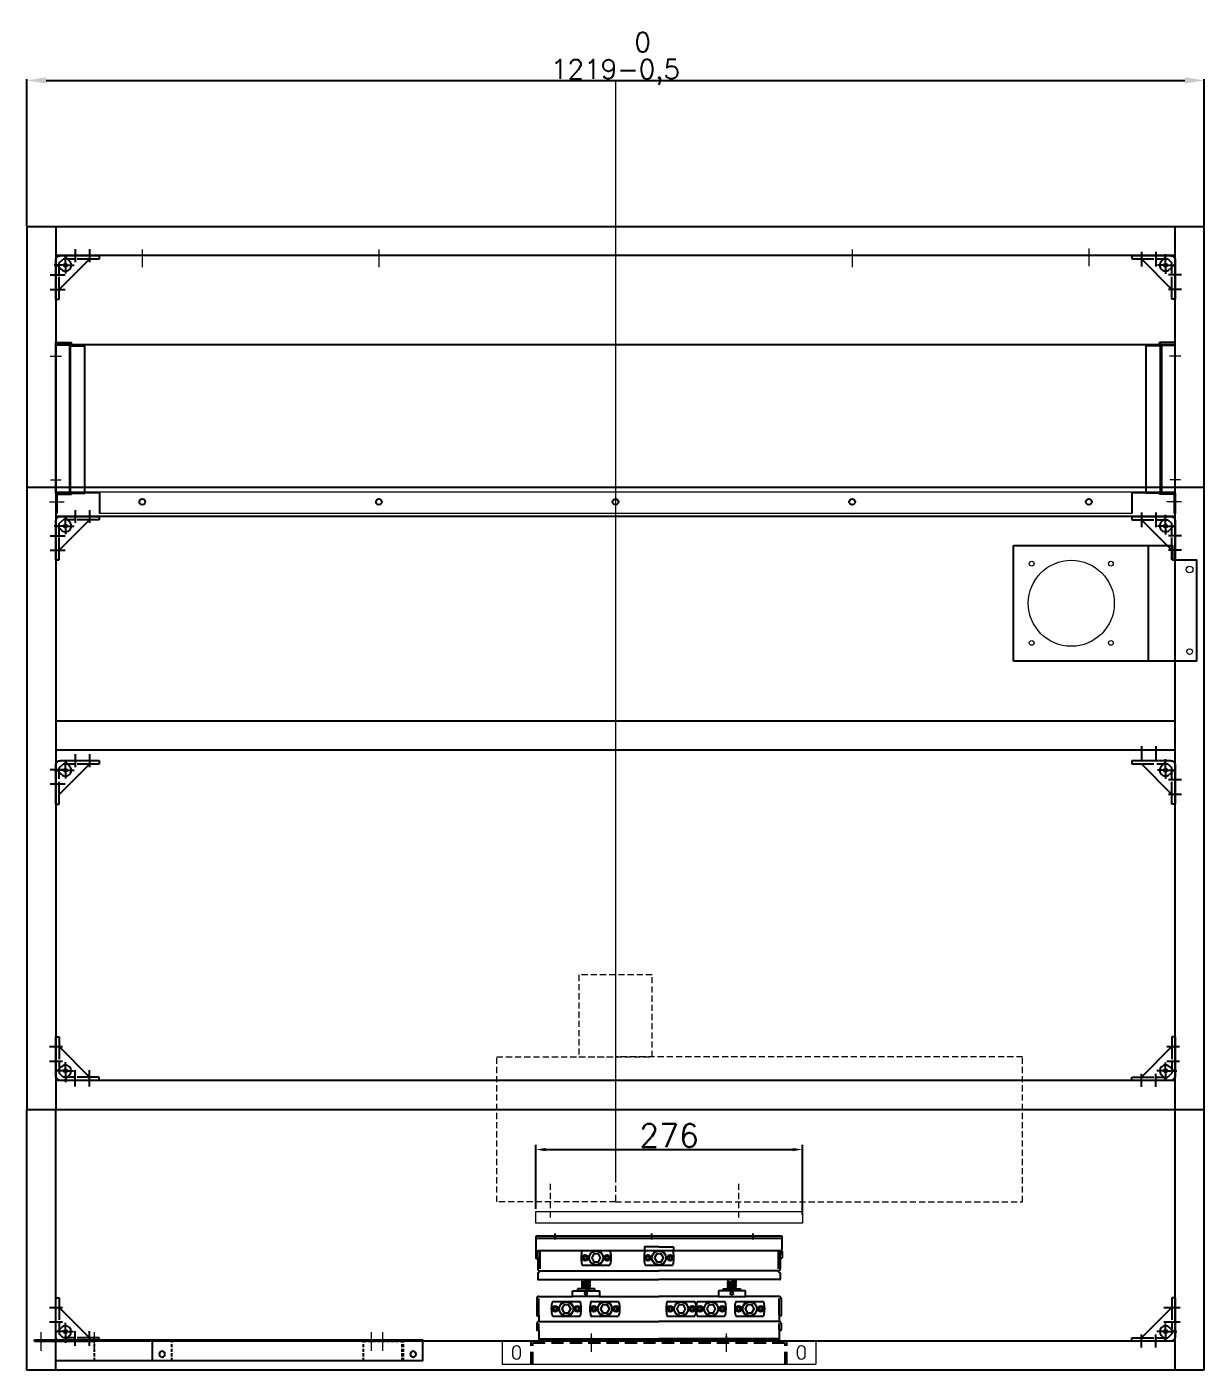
# Model space of a CAD drawing. Header units: millimetres. Extents: x -30327 to 34858, y 4015 to 75103.
# Drawn here: x -24106 to -22887, y 50678 to 52069 of the extents above; entities that cross this region are included whole.
import ezdxf

# ---------------------------------------------------------------- set-up
doc = ezdxf.new("R2010")
doc.units = ezdxf.units.MM
for name, pattern in [('ACAD_ISO02W100', [15, 12, -3]), ('CENTER2', [28.575, 19.05, -3.175, 3.175, -3.175]), ('HIDDEN', [9.525, 6.35, -3.175]), ('HIDDEN2', [4.7625, 3.175, -1.5875])]:
    doc.linetypes.add(name, pattern=pattern)
for name, color, linetype, lineweight in [('cen', 1, 'CENTER2', 9), ('dim', 2, 'Continuous', 9), ('HIDEN', 1, 'HIDDEN', 9)]:
    doc.layers.add(name, color=color, linetype=linetype, lineweight=lineweight)
for name, color, linetype in [('green', 3, 'ACAD_ISO02W100'), ('hidden', 3, 'HIDDEN2'), ('magenta', 6, 'Continuous'), ('red', 1, 'CENTER2'), ('yellow', 2, 'Continuous')]:
    doc.layers.add(name, color=color, linetype=linetype)
doc.styles.get("Standard").update_dxf_attribs({"font": 'txt', "bigfont": 'gbcbig.shx'})
doc.dimstyles.new('1-4$0', dxfattribs={"dimscale": 4, "dimtxt": 6, "dimasz": 2.5, "dimexe": 1.25, "dimexo": 0.625, "dimtad": 1, "dimdsep": 46, "dimtxsty": 'Standard', "dimcen": 2.5, "dimadec": 0, "dimazin": 0, "dimtfac": 1, "dimtmove": 0, "dimatfit": 3, "dimfxl": 0, "dimarcsym": 0})
doc.dimstyles.new('ISO-25', dxfattribs={"dimtxt": 20, "dimasz": 20, "dimexe": 1.25, "dimexo": 0.625, "dimtad": 1, "dimtxsty": 'Standard', "dimcen": 2.5, "dimadec": 0, "dimazin": 0, "dimtfac": 1, "dimtmove": 0, "dimatfit": 3, "dimfxl": 0, "dimarcsym": 0})

# ---------------------------------------------------------------- blocks, each defined once
blk = doc.blocks.new('44444444')
for p, q in [((-17437.5, 7299.8), (-17434, 7299.8)), ((-17434, 7299.8), (-17434, 7289.8)), ((-17402.5, 7258.3), (-17434, 7289.8)), ((-17437.5, 7263.3), (-17431.7, 7269.1)), ((-17437.5, 7263.3), (-17431.7, 7269.1)), ((-17429, 7254.8), (-17423.2, 7260.6)), ((-17429, 7254.8), (-17423.2, 7260.6)), ((-17392.5, 7258.3), (-17402.5, 7258.3)), ((-17392.5, 7254.8), (-17392.5, 7258.3))]:
    blk.add_line(p, q)
for points in [[(-17392.5, 7254.8), (-17432.5, 7254.8, -0.414214), (-17437.5, 7259.8), (-17437.5, 7299.8)], [(-17397, 7254.8), (-17432.5, 7254.8, -0.414214), (-17437.5, 7259.8), (-17437.5, 7295.3)]]:
    blk.add_lwpolyline(points, format="xyb")
blk.add_lwpolyline([(-17397, 7258.3), (-17402.5, 7258.3)])
blk.add_circle((-17427.5, 7264.8), 1.75)
blk.add_circle((-17427.5, 7264.8), 1.75)
blk.add_arc((-17427.5, 7264.8), 6, 315, 135)
blk.add_arc((-17427.5, 7264.8), 6, 315, 135)
at = {"layer": 'green'}
for p, q in [((-17434, 7288.8), (-17434, 7262.3)), ((-17434, 7288.8), (-17434, 7262.3)), ((-17430, 7258.3), (-17434, 7262.3)), ((-17430, 7258.3), (-17434, 7262.3)), ((-17403.5, 7258.3), (-17430, 7258.3)), ((-17403.5, 7258.3), (-17430, 7258.3))]:
    blk.add_line(p, q, dxfattribs=at)
at = {"layer": 'red'}
for p, q in [((-17444.1, 7289.8), (-17430.7, 7289.8)), ((-17444.1, 7274.8), (-17430.7, 7274.8)), ((-17444.1, 7274.8), (-17430.7, 7274.8)), ((-17427.5, 7264.8), (-17436, 7264.8)), ((-17427.5, 7264.8), (-17436, 7264.8)), ((-17427.5, 7264.8), (-17427.5, 7273.7)), ((-17427.5, 7264.8), (-17427.5, 7273.7)), ((-17427.5, 7264.8), (-17419.1, 7264.8)), ((-17427.5, 7264.8), (-17427.5, 7253.2)), ((-17427.5, 7264.8), (-17419.1, 7264.8)), ((-17427.5, 7264.8), (-17427.5, 7253.2))]:
    blk.add_line(p, q, dxfattribs=at)
blk = doc.blocks.new('23123155')
for p, q in [((-15623.8, 7123.4), (-15878.8, 7123.4)), ((-15878.8, 7123.4), (-15878.8, 7110.4)), ((-15878.8, 7121.4), (-15623.8, 7121.4)), ((-15858.8, 7119.8), (-15858.8, 7126.1)), ((-15758.8, 7119.8), (-15758.8, 7126.1)), ((-15653.8, 7119.8), (-15653.8, 7126.1)), ((-15623.8, 7110.4), (-15623.8, 7123.4)), ((-15878.8, 7107.4), (-15878.8, 7105.4)), ((-15876.8, 7100.9), (-15876.8, 7108.4)), ((-15876.8, 7108.4), (-15874.8, 7108.4)), ((-15876.8, 7108.4), (-15766.8, 7108.4)), ((-15874.8, 7108.4), (-15874.8, 7099.9)), ((-15830.3, 7108.4), (-15802.3, 7108.4)), ((-15766.8, 7108.4), (-15735.8, 7108.4)), ((-15766.3, 7111.9), (-15766.3, 7108.9)), ((-15751.3, 7112.4), (-15765.8, 7112.4)), ((-15765.3, 7108.4), (-15737.3, 7108.4)), ((-15751.3, 7112.4), (-15736.8, 7112.4)), ((-15736.3, 7111.9), (-15736.3, 7108.9)), ((-15735.8, 7108.4), (-15625.8, 7108.4)), ((-15627.8, 7108.4), (-15627.8, 7099.9)), ((-15625.8, 7100.9), (-15625.8, 7108.4)), ((-15625.8, 7100.9), (-15625.8, 7108.4)), ((-15623.8, 7107.4), (-15623.8, 7105.4)), ((-15623.8, 7107.4), (-15623.8, 7105.4)), ((-15878.8, 7105.4), (-15878.8, 7100.9)), ((-15878.8, 7105.4), (-15876.8, 7105.4)), ((-15878.3, 7100.4), (-15877.3, 7100.4)), ((-15876.8, 7099.9), (-15876.8, 7089.4)), ((-15875.3, 7100.4), (-15876.3, 7100.4)), ((-15874.8, 7099.9), (-15874.8, 7089.4)), ((-15627.8, 7099.9), (-15627.8, 7089.4)), ((-15627.3, 7100.4), (-15626.3, 7100.4)), ((-15623.8, 7105.4), (-15625.8, 7105.4)), ((-15623.8, 7105.4), (-15625.8, 7105.4)), ((-15625.8, 7099.9), (-15625.8, 7089.4)), ((-15624.3, 7100.4), (-15625.3, 7100.4)), ((-15624.3, 7100.4), (-15625.3, 7100.4)), ((-15623.8, 7105.4), (-15623.8, 7100.9)), ((-15623.8, 7105.4), (-15623.8, 7100.9)), ((-15876.8, 7084.9), (-15876.8, 7078.9)), ((-15874.8, 7087.4), (-15751.3, 7087.4)), ((-15830.3, 7093.4), (-15802.3, 7093.4)), ((-15765.3, 7093.4), (-15737.3, 7093.4)), ((-15627.8, 7087.4), (-15751.3, 7087.4)), ((-15625.8, 7084.9), (-15625.8, 7078.9)), ((-15876.3, 7078.4), (-15751.3, 7078.4)), ((-15840.8, 7060.9), (-15840.8, 7066.9)), ((-15840.8, 7066.9), (-15812.8, 7066.9)), ((-15835.8, 7068.9), (-15835.8, 7066.9)), ((-15817.8, 7068.9), (-15835.8, 7068.9)), ((-15835.8, 7066.9), (-15817.8, 7066.9)), ((-15831.6, 7075.6), (-15822.1, 7077.4)), ((-15831.6, 7075.6), (-15822.1, 7077.4)), ((-15831.6, 7075.6), (-15830.8, 7076.1)), ((-15831.6, 7074.1), (-15822.1, 7075.9)), ((-15831.6, 7074.1), (-15822.1, 7075.9)), ((-15831.6, 7075.6), (-15830.8, 7075.5)), ((-15831.6, 7074.1), (-15830.8, 7074.6)), ((-15831.6, 7072.6), (-15822.1, 7074.4)), ((-15831.6, 7072.6), (-15822.1, 7074.4)), ((-15831.6, 7074.1), (-15830.8, 7074)), ((-15831.6, 7072.6), (-15830.8, 7073.1)), ((-15831.6, 7071.1), (-15822.1, 7072.9)), ((-15831.6, 7071.1), (-15822.1, 7072.9)), ((-15831.6, 7072.6), (-15830.8, 7072.5)), ((-15831.6, 7071.1), (-15830.8, 7071.6)), ((-15831.6, 7069.6), (-15822.1, 7071.4)), ((-15831.6, 7069.6), (-15822.1, 7071.4)), ((-15831.6, 7071.1), (-15830.8, 7071)), ((-15831.6, 7069.6), (-15830.8, 7070.1)), ((-15831.6, 7069.6), (-15830.8, 7069.5)), ((-15830.8, 7074.6), (-15830.8, 7078.4)), ((-15830.8, 7076.1), (-15822.8, 7077.6)), ((-15830.8, 7075.5), (-15822.8, 7076.9)), ((-15830.8, 7074.6), (-15822.8, 7076.1)), ((-15830.8, 7074), (-15822.8, 7075.4)), ((-15830.8, 7073.1), (-15822.8, 7074.6)), ((-15830.8, 7073.1), (-15830.8, 7074)), ((-15830.8, 7072.5), (-15822.8, 7073.9)), ((-15830.8, 7071.6), (-15822.8, 7073.1)), ((-15830.8, 7071.6), (-15830.8, 7072.5)), ((-15830.8, 7071), (-15822.8, 7072.4)), ((-15830.8, 7070.1), (-15822.8, 7071.6)), ((-15830.8, 7070.1), (-15830.8, 7071)), ((-15830.8, 7069.5), (-15822.8, 7070.9)), ((-15830.8, 7068.9), (-15830.8, 7069.5)), ((-15826.8, 7068.9), (-15830.8, 7068.9)), ((-15826.8, 7068.9), (-15822.8, 7068.9)), ((-15822.8, 7077.6), (-15822.8, 7078.4)), ((-15822.1, 7077.4), (-15822.8, 7077.6)), ((-15822.1, 7077.4), (-15822.8, 7076.9)), ((-15822.8, 7076.1), (-15822.8, 7076.9)), ((-15822.1, 7075.9), (-15822.8, 7076.1)), ((-15822.1, 7075.9), (-15822.8, 7075.4)), ((-15822.8, 7074.6), (-15822.8, 7075.4)), ((-15822.1, 7074.4), (-15822.8, 7074.6)), ((-15822.1, 7074.4), (-15822.8, 7073.9)), ((-15822.8, 7073.1), (-15822.8, 7073.9)), ((-15822.1, 7072.9), (-15822.8, 7073.1)), ((-15822.1, 7072.9), (-15822.8, 7072.4)), ((-15822.8, 7071.6), (-15822.8, 7072.4)), ((-15822.1, 7071.4), (-15822.8, 7071.6)), ((-15822.1, 7071.4), (-15822.8, 7070.9)), ((-15822.8, 7068.9), (-15822.8, 7070.9)), ((-15817.8, 7066.9), (-15817.8, 7068.9)), ((-15812.8, 7066.9), (-15812.8, 7060.9)), ((-15626.3, 7078.4), (-15751.3, 7078.4)), ((-15689.8, 7066.9), (-15689.8, 7060.9)), ((-15661.8, 7066.9), (-15689.8, 7066.9)), ((-15684.8, 7068.9), (-15666.8, 7068.9)), ((-15684.8, 7066.9), (-15684.8, 7068.9)), ((-15666.8, 7066.9), (-15684.8, 7066.9)), ((-15680.6, 7075.6), (-15671.1, 7077.4)), ((-15680.6, 7075.6), (-15671.1, 7077.4)), ((-15680.6, 7075.6), (-15679.8, 7076.1)), ((-15680.6, 7074.1), (-15671.1, 7075.9)), ((-15680.6, 7074.1), (-15671.1, 7075.9)), ((-15680.6, 7075.6), (-15679.8, 7075.5)), ((-15680.6, 7074.1), (-15679.8, 7074.6)), ((-15680.6, 7072.6), (-15671.1, 7074.4)), ((-15680.6, 7072.6), (-15671.1, 7074.4)), ((-15680.6, 7074.1), (-15679.8, 7074)), ((-15680.6, 7072.6), (-15679.8, 7073.1)), ((-15680.6, 7071.1), (-15671.1, 7072.9)), ((-15680.6, 7071.1), (-15671.1, 7072.9)), ((-15680.6, 7072.6), (-15679.8, 7072.5)), ((-15680.6, 7071.1), (-15679.8, 7071.6)), ((-15680.6, 7069.6), (-15671.1, 7071.4)), ((-15680.6, 7069.6), (-15671.1, 7071.4)), ((-15680.6, 7071.1), (-15679.8, 7071)), ((-15680.6, 7069.6), (-15679.8, 7070.1)), ((-15680.6, 7069.6), (-15679.8, 7069.5)), ((-15679.8, 7074.6), (-15679.8, 7078.4)), ((-15679.8, 7076.1), (-15671.8, 7077.6)), ((-15679.8, 7075.5), (-15671.8, 7076.9)), ((-15679.8, 7074.6), (-15671.8, 7076.1)), ((-15679.8, 7074), (-15671.8, 7075.4)), ((-15679.8, 7073.1), (-15671.8, 7074.6)), ((-15679.8, 7073.1), (-15679.8, 7074)), ((-15679.8, 7072.5), (-15671.8, 7073.9)), ((-15679.8, 7071.6), (-15671.8, 7073.1)), ((-15679.8, 7071.6), (-15679.8, 7072.5)), ((-15679.8, 7071), (-15671.8, 7072.4)), ((-15679.8, 7070.1), (-15671.8, 7071.6)), ((-15679.8, 7070.1), (-15679.8, 7071)), ((-15679.8, 7069.5), (-15671.8, 7070.9)), ((-15679.8, 7069.5), (-15679.8, 7068.9)), ((-15675.8, 7068.9), (-15679.8, 7068.9)), ((-15675.8, 7068.9), (-15671.8, 7068.9)), ((-15671.8, 7077.6), (-15671.8, 7078.4)), ((-15671.1, 7077.4), (-15671.8, 7077.6)), ((-15671.1, 7077.4), (-15671.8, 7076.9)), ((-15671.8, 7076.1), (-15671.8, 7076.9)), ((-15671.1, 7075.9), (-15671.8, 7076.1)), ((-15671.1, 7075.9), (-15671.8, 7075.4)), ((-15671.8, 7074.6), (-15671.8, 7075.4)), ((-15671.1, 7074.4), (-15671.8, 7074.6)), ((-15671.1, 7074.4), (-15671.8, 7073.9)), ((-15671.8, 7073.1), (-15671.8, 7073.9)), ((-15671.1, 7072.9), (-15671.8, 7073.1)), ((-15671.1, 7072.9), (-15671.8, 7072.4)), ((-15671.8, 7071.6), (-15671.8, 7072.4)), ((-15671.1, 7071.4), (-15671.8, 7071.6)), ((-15671.1, 7071.4), (-15671.8, 7070.9)), ((-15671.8, 7068.9), (-15671.8, 7070.9)), ((-15666.8, 7068.9), (-15666.8, 7066.9)), ((-15661.8, 7060.9), (-15661.8, 7066.9)), ((-15877.8, 7058.9), (-15877.8, 7041.4)), ((-15875.8, 7060.9), (-15840.8, 7060.9)), ((-15875.8, 7041.4), (-15875.8, 7058.9)), ((-15861.3, 7055.6), (-15833.3, 7055.6)), ((-15812.8, 7060.9), (-15840.8, 7060.9)), ((-15821.3, 7055.6), (-15793.3, 7055.6)), ((-15812.8, 7060.9), (-15751.3, 7060.9)), ((-15689.8, 7060.9), (-15751.3, 7060.9)), ((-15742.3, 7055.6), (-15714.3, 7055.6)), ((-15711.3, 7055.6), (-15683.3, 7055.6)), ((-15689.8, 7060.9), (-15661.8, 7060.9)), ((-15671.3, 7055.6), (-15643.3, 7055.6)), ((-15626.8, 7060.9), (-15661.8, 7060.9)), ((-15626.8, 7041.4), (-15626.8, 7058.9)), ((-15624.8, 7058.9), (-15624.8, 7041.4)), ((-15877.3, 7040.9), (-15876.3, 7040.9)), ((-15875.8, 7041.4), (-15875.8, 7035.4)), ((-15861.3, 7040.6), (-15833.3, 7040.6)), ((-15821.3, 7040.6), (-15793.3, 7040.6)), ((-15742.3, 7040.6), (-15714.3, 7040.6)), ((-15711.3, 7040.6), (-15683.3, 7040.6)), ((-15671.3, 7040.6), (-15643.3, 7040.6)), ((-15626.8, 7041.4), (-15626.8, 7035.4)), ((-15625.3, 7040.9), (-15626.3, 7040.9)), ((-15877.8, 7032.9), (-15877.8, 7026.4)), ((-15877.3, 7025.9), (-15876.3, 7025.9)), ((-15875.8, 7034.9), (-15751.3, 7034.9)), ((-15875.8, 7026.4), (-15875.8, 7032.9)), ((-15875.8, 7025.9), (-15875.8, 7015.4)), ((-15627.3, 7034.9), (-15751.3, 7034.9)), ((-15626.8, 7026.4), (-15626.8, 7032.9)), ((-15626.8, 7025.9), (-15626.8, 7015.4)), ((-15625.3, 7025.9), (-15626.3, 7025.9)), ((-15624.8, 7032.9), (-15624.8, 7026.4)), ((-15875.8, 7016.9), (-15751.3, 7016.9)), ((-15875.3, 7014.9), (-15751.3, 7014.9)), ((-15825.3, 7014.9), (-15825.3, 7016.9)), ((-15821.3, 7013.7), (-15821.3, 7018.5)), ((-15817.3, 7014.9), (-15817.3, 7016.9)), ((-15626.8, 7016.9), (-15751.3, 7016.9)), ((-15627.3, 7014.9), (-15751.3, 7014.9)), ((-15685.3, 7014.9), (-15685.3, 7016.9)), ((-15681.3, 7013.3), (-15681.3, 7019.6)), ((-15677.3, 7014.9), (-15677.3, 7016.9))]:
    blk.add_line(p, q)
for points in [[(-15828.7, 7102.4), (-15829.6, 7100.9), (-15828.7, 7099.4), (-15827, 7099.4), (-15826.1, 7100.9), (-15827, 7102.4)], [(-15818.6, 7104.9), (-15820.9, 7100.9), (-15818.6, 7096.9), (-15814, 7096.9), (-15811.7, 7100.9), (-15814, 7104.9)], [(-15805.7, 7102.4), (-15806.6, 7100.9), (-15805.7, 7099.4), (-15804, 7099.4), (-15803.1, 7100.9), (-15804, 7102.4)], [(-15763.7, 7102.4), (-15764.6, 7100.9), (-15763.7, 7099.4), (-15762, 7099.4), (-15761.1, 7100.9), (-15762, 7102.4)], [(-15753.6, 7104.9), (-15755.9, 7100.9), (-15753.6, 7096.9), (-15749, 7096.9), (-15746.7, 7100.9), (-15749, 7104.9)], [(-15740.7, 7102.4), (-15741.6, 7100.9), (-15740.7, 7099.4), (-15739, 7099.4), (-15738.1, 7100.9), (-15739, 7102.4)], [(-15849.6, 7052.1), (-15851.9, 7048.1), (-15849.6, 7044.1), (-15845, 7044.1), (-15842.7, 7048.1), (-15845, 7052.1)], [(-15809.6, 7052.1), (-15811.9, 7048.1), (-15809.6, 7044.1), (-15805, 7044.1), (-15802.7, 7048.1), (-15805, 7052.1)], [(-15730.6, 7052.1), (-15732.9, 7048.1), (-15730.6, 7044.1), (-15726, 7044.1), (-15723.7, 7048.1), (-15726, 7052.1)], [(-15699.6, 7052.1), (-15701.9, 7048.1), (-15699.6, 7044.1), (-15695, 7044.1), (-15692.7, 7048.1), (-15695, 7052.1)], [(-15659.6, 7052.1), (-15661.9, 7048.1), (-15659.6, 7044.1), (-15655, 7044.1), (-15652.7, 7048.1), (-15655, 7052.1)], [(-15859.7, 7049.6), (-15860.6, 7048.1), (-15859.7, 7046.6), (-15858, 7046.6), (-15857.1, 7048.1), (-15858, 7049.6)], [(-15836.7, 7049.6), (-15837.6, 7048.1), (-15836.7, 7046.6), (-15835, 7046.6), (-15834.1, 7048.1), (-15835, 7049.6)], [(-15819.7, 7049.6), (-15820.6, 7048.1), (-15819.7, 7046.6), (-15818, 7046.6), (-15817.1, 7048.1), (-15818, 7049.6)], [(-15796.7, 7049.6), (-15797.6, 7048.1), (-15796.7, 7046.6), (-15795, 7046.6), (-15794.1, 7048.1), (-15795, 7049.6)], [(-15740.7, 7049.6), (-15741.6, 7048.1), (-15740.7, 7046.6), (-15739, 7046.6), (-15738.1, 7048.1), (-15739, 7049.6)], [(-15717.7, 7049.6), (-15718.6, 7048.1), (-15717.7, 7046.6), (-15716, 7046.6), (-15715.1, 7048.1), (-15716, 7049.6)], [(-15709.7, 7049.6), (-15710.6, 7048.1), (-15709.7, 7046.6), (-15708, 7046.6), (-15707.1, 7048.1), (-15708, 7049.6)], [(-15686.7, 7049.6), (-15687.6, 7048.1), (-15686.7, 7046.6), (-15685, 7046.6), (-15684.1, 7048.1), (-15685, 7049.6)], [(-15669.7, 7049.6), (-15670.6, 7048.1), (-15669.7, 7046.6), (-15668, 7046.6), (-15667.1, 7048.1), (-15668, 7049.6)], [(-15646.7, 7049.6), (-15647.6, 7048.1), (-15646.7, 7046.6), (-15645, 7046.6), (-15644.1, 7048.1), (-15645, 7049.6)]]:
    blk.add_lwpolyline(points, close=True)
for centre, radius in [((-15816.3, 7100.9), 7.5), ((-15816.3, 7100.9), 7.23), ((-15751.3, 7100.9), 7.5), ((-15751.3, 7100.9), 7.23), ((-15827.8, 7100.9), 3), ((-15804.8, 7100.9), 3), ((-15762.8, 7100.9), 3), ((-15739.8, 7100.9), 3), ((-15847.3, 7048.1), 7.5), ((-15847.3, 7048.1), 7.23), ((-15826.8, 7063.9), 1.36), ((-15807.3, 7048.1), 7.5), ((-15807.3, 7048.1), 7.23), ((-15728.3, 7048.1), 7.5), ((-15728.3, 7048.1), 7.23), ((-15697.3, 7048.1), 7.5), ((-15697.3, 7048.1), 7.23), ((-15675.8, 7063.9), 1.36), ((-15657.3, 7048.1), 7.5), ((-15657.3, 7048.1), 7.23), ((-15858.8, 7048.1), 3), ((-15835.8, 7048.1), 3), ((-15818.8, 7048.1), 3), ((-15795.8, 7048.1), 3), ((-15739.8, 7048.1), 3), ((-15716.8, 7048.1), 3), ((-15708.8, 7048.1), 3), ((-15685.8, 7048.1), 3), ((-15668.8, 7048.1), 3), ((-15645.8, 7048.1), 3)]:
    blk.add_circle(centre, radius)
for centre, radius, start, end in [((-15876.8, 7110.4), 2, 180, 221.7187), ((-15875.8, 7107.4), 3, 146.1962, 180), ((-15766.8, 7108.9), 0.5, 270, 0), ((-15765.8, 7111.9), 0.5, 90, 180), ((-15736.8, 7111.9), 0.5, 0, 90), ((-15735.8, 7108.9), 0.5, 180, 270), ((-15625.8, 7110.4), 2, 318.2813, 0), ((-15626.8, 7107.4), 3, 0, 33.8038), ((-15878.3, 7100.9), 0.5, 180, 270), ((-15877.3, 7100.9), 0.5, 270, 0), ((-15876.3, 7099.9), 0.5, 90, 180), ((-15875.3, 7099.9), 0.5, 0, 90), ((-15627.3, 7099.9), 0.5, 90, 180), ((-15626.3, 7099.9), 0.5, 0, 90), ((-15625.3, 7100.9), 0.5, 180, 270), ((-15625.3, 7100.9), 0.5, 180, 270), ((-15624.3, 7100.9), 0.5, 270, 0), ((-15624.3, 7100.9), 0.5, 270, 0), ((-15874.8, 7089.4), 2, 180, 270), ((-15876.3, 7084.9), 0.5, 101.537, 180), ((-15876.8, 7087.4), 2, 281.537, 0), ((-15627.8, 7089.4), 2, 270, 0), ((-15625.8, 7087.4), 2, 180, 258.463), ((-15626.3, 7084.9), 0.5, 0, 78.463), ((-15876.3, 7078.9), 0.5, 180, 270), ((-15626.3, 7078.9), 0.5, 270, 0), ((-15875.8, 7058.9), 2, 90, 180), ((-15626.8, 7058.9), 2, 0, 90), ((-15877.3, 7041.4), 0.5, 180, 270), ((-15876.3, 7041.4), 0.5, 270, 0), ((-15626.3, 7041.4), 0.5, 180, 270), ((-15625.3, 7041.4), 0.5, 270, 0), ((-15875.8, 7032.9), 2, 90, 180), ((-15877.3, 7026.4), 0.5, 180, 270), ((-15876.3, 7026.4), 0.5, 270, 0), ((-15875.3, 7035.4), 0.5, 180, 270), ((-15627.3, 7035.4), 0.5, 270, 0), ((-15626.8, 7032.9), 2, 0, 90), ((-15626.3, 7026.4), 0.5, 180, 270), ((-15625.3, 7026.4), 0.5, 270, 0), ((-15875.3, 7015.4), 0.5, 180, 270), ((-15627.3, 7015.4), 0.5, 270, 0)]:
    blk.add_arc(centre, radius, start, end)
for centre, start_param, end_param in [((-15830.3, 7100.9), 0, 3.141593), ((-15802.3, 7100.9), 3.141593, 6.283185), ((-15765.3, 7100.9), 0, 3.141593), ((-15737.3, 7100.9), 3.141593, 6.283185), ((-15861.3, 7048.1), 0, 3.141593), ((-15833.3, 7048.1), 3.141593, 6.283185), ((-15821.3, 7048.1), 0, 3.141593), ((-15793.3, 7048.1), 3.141593, 6.283185), ((-15742.3, 7048.1), 0, 3.141593), ((-15714.3, 7048.1), 3.141593, 6.283185), ((-15711.3, 7048.1), 0, 3.141593), ((-15683.3, 7048.1), 3.141593, 6.283185), ((-15671.3, 7048.1), 0, 3.141593), ((-15643.3, 7048.1), 3.141593, 6.283185)]:
    blk.add_ellipse(centre, major_axis=(0, 7.5), ratio=0.2, start_param=start_param, end_param=end_param)
blk = doc.blocks.new('JTHHYEGTD')
for p, q in [((6645.5, 12177.1), (6243.5, 12177.1)), ((6243.5, 12177.1), (6243.5, 12175.6)), ((6243.5, 12155.1), (6243.5, 12175.6)), ((6523.5, 12155.1), (6523.5, 12177.1)), ((6645.5, 12175.6), (6583.5, 12175.6)), ((6623.5, 12155.1), (6623.5, 12175.6)), ((6645.5, 12175.6), (6645.5, 12177.1)), ((6243.5, 12155.1), (6623.5, 12155.1))]:
    blk.add_line(p, q)
for centre in [(6253.5, 12162.1), (6513.5, 12162.1)]:
    blk.add_circle(centre, 3)
at = {"layer": 'cen'}
for p, q in [((6285, 12165.7), (6285, 12186.5)), ((6296.5, 12165.7), (6296.5, 12186.5)), ((6583.5, 12165.7), (6583.5, 12186.5)), ((6638.5, 12165.7), (6638.5, 12186.5))]:
    blk.add_line(p, q, dxfattribs=at)
at = {"layer": 'hidden'}
for p, q in [((6263.5, 12155.1), (6263.5, 12177.1)), ((6265, 12155.1), (6265, 12177.1)), ((6305, 12175.6), (6265, 12175.6)), ((6305, 12155.1), (6305, 12175.6)), ((6305, 12175.6), (6583.5, 12175.6)), ((6503.5, 12155.1), (6503.5, 12177.1)), ((6583.5, 12155.1), (6583.5, 12177.1))]:
    blk.add_line(p, q, dxfattribs=at)
blk = doc.blocks.new('hrhrgw')
for p, q in [((6452.2, 9534.6), (6452.2, 9654.6)), ((6452.2, 9654.6), (6617.2, 9654.6)), ((6592.2, 9534.6), (6592.2, 9654.6)), ((6617.2, 9639.6), (6617.2, 9654.6)), ((6617.2, 9639.6), (6642.2, 9639.6)), ((6642.2, 9534.6), (6642.2, 9639.6)), ((6642.2, 9534.6), (6452.2, 9534.6))]:
    blk.add_line(p, q)
at = {"lineweight": 9}
for centre, radius in [((6512.2, 9594.6), 44.5), ((6471.2, 9635.6), 2.5), ((6553.2, 9635.6), 2.5), ((6634.7, 9629.6), 3.5), ((6471.2, 9553.6), 2.5), ((6553.2, 9553.6), 2.5), ((6634.7, 9544.6), 2.91)]:
    blk.add_circle(centre, radius, dxfattribs=at)
blk = doc.blocks.new('9786575')
for p, q in [((-17098.1, 8558.9), (-17098.1, 8714.9)), ((-17098.1, 8714.9), (-17082.1, 8714.9)), ((-17083.1, 8711.5), (-17083.1, 8714.9)), ((-17083.1, 8711.6), (-17068.1, 8711.6)), ((-17083.1, 8558.9), (-17083.1, 8711.5)), ((-17082.1, 8711.6), (-17082.1, 8714.9)), ((-17068.1, 8558.9), (-17068.1, 8711.6)), ((-17098.1, 8558.9), (-17068.1, 8558.9)), ((-17098.1, 8558.9), (-17083.1, 8558.9)), ((-17098.1, 8558.9), (-17098.1, 8537.9)), ((-17097.1, 8557.9), (-17082.1, 8557.9)), ((-17097.1, 8557.9), (-17097.1, 8537.9)), ((-17083.1, 8559.6), (-17068.1, 8559.6)), ((-17082.1, 8557.9), (-17082.1, 8558.9))]:
    blk.add_line(p, q)
at = {"layer": 'cen'}
for p, q in [((-17103.9, 8700.9), (-17092.4, 8700.9)), ((-17103.7, 8572.9), (-17092.6, 8572.9))]:
    blk.add_line(p, q, dxfattribs=at)
blk = doc.blocks.new('35432423')
at = {"color": 7, "linetype": 'Continuous', "lineweight": 15}
for p, q in [((-15925.7, 8735), (-17084.7, 8735)), ((-17084.7, 8735), (-17084.7, 8733.2)), ((-15925.7, 8735), (-15925.7, 8733.2)), ((-17084.7, 8733.2), (-17084.7, 8642)), ((-15925.7, 8733.2), (-15925.7, 8642)), ((-17084.7, 8642.8), (-17084.7, 8642.5)), ((-15925.7, 8642.8), (-17084.7, 8642.8)), ((-17070.7, 8642.5), (-17084.7, 8642.5)), ((-17084.7, 8642), (-17084.7, 8642.5)), ((-17070.7, 8642), (-17084.7, 8642)), ((-17070.7, 8642.3), (-17070.7, 8642.5)), ((-15939.7, 8642.3), (-17070.7, 8642.3)), ((-17070.7, 8490), (-17070.7, 8642.3)), ((-15939.7, 8642.5), (-15925.7, 8642.5)), ((-15939.7, 8642.5), (-15939.7, 8642.3)), ((-15939.7, 8642.3), (-15939.7, 8490)), ((-15939.7, 8642), (-15925.7, 8642)), ((-15925.7, 8642.8), (-15925.7, 8642.5)), ((-15925.7, 8642), (-15925.7, 8642.5)), ((-17084.7, 8489), (-17084.7, 8490)), ((-15925.7, 8490), (-17084.7, 8490)), ((-17039.7, 8489), (-17084.7, 8489)), ((-15925.7, 8489), (-15970.7, 8489)), ((-15925.7, 8490), (-15925.7, 8489)), ((-17083.7, 8468), (-17084.7, 8468)), ((-17084.7, 8468), (-17083.7, 8468)), ((-15970.7, 8468), (-17039.7, 8468)), ((-15925.7, 8468), (-15926.7, 8468))]:
    blk.add_line(p, q, dxfattribs=at)
for p, q in [((-17084.7, 8489), (-17084.7, 8468)), ((-17083.7, 8489), (-17083.7, 8468)), ((-17039.7, 8490), (-17039.7, 8468)), ((-15970.7, 8490), (-15970.7, 8468)), ((-15926.7, 8489), (-15926.7, 8468)), ((-15925.7, 8489), (-15925.7, 8468))]:
    blk.add_line(p, q)
for centre in [(-16995.2, 8480), (-16750.2, 8480), (-16505.2, 8480), (-16260.2, 8480), (-16015.2, 8480)]:
    blk.add_circle(centre, 3)
at = {"layer": 'cen'}
for p, q in [((-16995.2, 8741.2), (-16995.2, 8723.1)), ((-16750.2, 8741.2), (-16750.2, 8723.1)), ((-16505.2, 8741.2), (-16505.2, 8723.1)), ((-16260.2, 8741.2), (-16260.2, 8723.1)), ((-16015.2, 8742.2), (-16015.2, 8724.1)), ((-17091.4, 8480), (-17076.1, 8480)), ((-15919.1, 8480), (-15934.4, 8480))]:
    blk.add_line(p, q, dxfattribs=at)
blk = doc.blocks.new('*D1510')
at = {"layer": 'Defpoints', "color": 0}
for p in [(-22886.8, 52013.3), (-24105.8, 51861.9), (-22886.8, 51861.9)]:
    blk.add_point(p, dxfattribs=at)
at = {"layer": 'dim', "color": 0, "lineweight": -2}
for p, q in [((-24105.8, 51862.5), (-24105.8, 52014.6)), ((-24085.8, 52013.3), (-22906.8, 52013.3)), ((-22886.8, 51862.5), (-22886.8, 52014.6))]:
    blk.add_line(p, q, dxfattribs=at)
at = {"layer": 'dim', "color": 0}
for points in [[(-24085.8, 52016.6), (-24085.8, 52010), (-24105.8, 52013.3)], [(-22906.8, 52016.6), (-22906.8, 52010), (-22886.8, 52013.3)]]:
    blk.add_solid(points, dxfattribs=at)
at = {"layer": 'dim', "color": 0, "insert": (-23496.3, 52038.9), "char_height": 20, "attachment_point": 5}
blk.add_mtext('1219\\S 0^ -0,5;', dxfattribs=at)
blk = doc.blocks.new('GHSGSE')
at = {"layer": 'HIDEN'}
for p, q in [((-23610.1, 52812.3), (-23610.1, 52774)), ((-23415.1, 52812.3), (-23415.1, 52774))]:
    blk.add_line(p, q, dxfattribs=at)
for points in [[(-23580.5, 52943.6), (-23504.7, 52943.6), (-23504.7, 53028.5), (-23580.5, 53028.5)], [(-23665.6, 52943.6), (-23542.6, 52943.6), (-23542.6, 52793.5), (-23665.6, 52793.5)], [(-23542.6, 52793.5), (-23121.1, 52793.5), (-23121.1, 52943.6), (-23542.6, 52943.6)]]:
    blk.add_lwpolyline(points, close=True, dxfattribs=at)
blk = doc.blocks.new('*D1541')
at = {"layer": 'Defpoints', "color": 0}
for p in [(-23302.8, 50906.3), (-23578.8, 50842.3), (-23302.8, 50836.2)]:
    blk.add_point(p, dxfattribs=at)
at = {"layer": 'dim', "color": 0, "lineweight": -2}
for p, q in [((-23578.8, 50844.8), (-23578.8, 50911.3)), ((-23568.8, 50906.3), (-23312.8, 50906.3)), ((-23302.8, 50838.7), (-23302.8, 50911.3))]:
    blk.add_line(p, q, dxfattribs=at)
at = {"layer": 'dim', "color": 0}
for points in [[(-23568.8, 50907.9), (-23568.8, 50904.6), (-23578.8, 50906.3)], [(-23312.8, 50907.9), (-23312.8, 50904.6), (-23302.8, 50906.3)]]:
    blk.add_solid(points, dxfattribs=at)
at = {"layer": 'dim', "color": 0, "insert": (-23440.8, 50920.8), "char_height": 24, "attachment_point": 5}
blk.add_mtext('276', dxfattribs=at)
blk = doc.blocks.new('GARGFA')
for p, q in [((-24594.3, 53434.9), (-24269.3, 53434.9)), ((-24594.3, 53434.9), (-24594.3, 53410.9)), ((-24583.3, 53419.9), (-24583.3, 53425.9)), ((-24575.3, 53419.9), (-24575.3, 53425.9)), ((-24288.3, 53419.9), (-24288.3, 53425.9)), ((-24280.3, 53419.9), (-24280.3, 53425.9)), ((-24269.3, 53434.9), (-24269.3, 53410.9)), ((-24594.3, 53410.9), (-24269.3, 53410.9))]:
    blk.add_line(p, q)
for centre, start, end in [((-24579.3, 53425.9), 0, 180), ((-24284.3, 53425.9), 0, 180), ((-24579.3, 53419.9), 180, 0), ((-24284.3, 53419.9), 180, 0)]:
    blk.add_arc(centre, 4, start, end)
at = {"layer": 'cen'}
for p, q in [((-24501.8, 53423.5), (-24501.8, 53444.4)), ((-24361.8, 53423.5), (-24361.8, 53444.4))]:
    blk.add_line(p, q, dxfattribs=at)
at = {"layer": 'hidden', "ltscale": 4}
for p, q in [((-24564.3, 53410.9), (-24564.3, 53434.9)), ((-24562.3, 53432.9), (-24301.3, 53432.9)), ((-24562.3, 53410.9), (-24562.3, 53432.9)), ((-24301.3, 53410.9), (-24301.3, 53432.9)), ((-24299.3, 53410.9), (-24299.3, 53434.9))]:
    blk.add_line(p, q, dxfattribs=at)

msp = doc.modelspace()

# ---------------------------------------------------------------- linework, layer by layer
for p, q in [((-22886.8307, 51861.8768), (-24105.8307, 51861.8768)), ((-24105.8307, 51861.8768), (-24105.8307, 50947.8768)), ((-24075.8307, 51861.8768), (-24075.8307, 50947.8768)), ((-22916.8307, 50947.8768), (-22916.8307, 51861.8768)), ((-22886.8307, 50947.8768), (-22886.8307, 51861.8768)), ((-22886.8307, 51591.8768), (-24105.8307, 51591.8768)), ((-22916.8307, 51561.8768), (-24075.8307, 51561.8768)), ((-22916.8307, 51349.9792), (-24075.8307, 51349.9792)), ((-22916.8307, 51319.9792), (-24075.8307, 51319.9792)), ((-22916.8307, 50977.8768), (-24075.8307, 50977.8768)), ((-24105.8307, 50947.8768), (-22886.8307, 50947.8768)), ((-24105.8307, 50677.8954), (-24105.8307, 50947.8768)), ((-24075.8307, 50677.8954), (-24075.8307, 50947.8768)), ((-22916.8307, 50677.8954), (-22916.8307, 50947.8768)), ((-22886.8307, 50677.8954), (-22886.8307, 50947.8768)), ((-22916.8307, 50707.8954), (-24075.8307, 50707.8954)), ((-22886.8307, 50677.8954), (-24105.8307, 50677.8954))]:
    msp.add_line(p, q)
at = {"layer": 'dim'}
msp.add_line((-23496.3307, 52013.31), (-23496.3307, 50874.9924), dxfattribs=at)
msp.add_lwpolyline([(-23578.8307, 50842.2858), (-23302.831, 50842.2858), (-23302.831, 50830.0752), (-23578.8307, 50830.0752)], close=True, dxfattribs=at)
at = {"layer": 'red'}
for p, q in [((-22951.827, 51835.8979), (-22951.827, 51820.6022)), ((-22936.827, 51835.8979), (-22936.827, 51820.6022)), ((-24081.8336, 51811.8768), (-24066.036, 51811.8768)), ((-24081.8336, 51796.8768), (-24066.036, 51796.8768)), ((-22951.827, 51565.8979), (-22951.827, 51550.6022)), ((-22936.827, 51565.8979), (-22936.827, 51550.6022)), ((-24081.8336, 51541.8768), (-24066.036, 51541.8768)), ((-24081.8336, 51526.8768), (-24066.036, 51526.8768)), ((-22951.827, 51324.0003), (-22951.827, 51308.7046)), ((-22936.827, 51324.0003), (-22936.827, 51308.7046)), ((-24081.8336, 51299.9792), (-24066.036, 51299.9792)), ((-24081.8336, 51284.9792), (-24066.036, 51284.9792)), ((-22925.5157, 51012.8768), (-22912.3777, 51012.8768)), ((-22925.5157, 50997.8768), (-22912.3777, 50997.8768)), ((-24055.8307, 50971.638), (-24055.8307, 50988.3771)), ((-24040.8307, 50971.638), (-24040.8307, 50988.3771)), ((-22928.4941, 50742.8916), (-22911.527, 50742.8916)), ((-22928.4941, 50727.8916), (-22911.527, 50727.8916)), ((-24055.8345, 50703.1366), (-24055.8345, 50718.3912)), ((-24040.8345, 50703.1366), (-24040.8345, 50718.3912))]:
    msp.add_line(p, q, dxfattribs=at)
at = {"layer": 'yellow'}
msp.add_line((-22916.8307, 51831.8768), (-24075.8307, 51831.8768), dxfattribs=at)

# ---------------------------------------------------------------- block references
for p, rotation in [((-31330.6724, 34394.3921), 270), ((-40354.3154, 59086.7185), 180), ((-31330.6724, 34124.3921), 270), ((-40354.3154, 58816.7185), 180), ((-31330.6724, 33871.4946), 270), ((-40354.3154, 58563.821), 180), ((-15661.989, 68415.3615), 90), ((-15661.989, 68145.3801), 90)]:
    msp.add_blockref('44444444', p, dxfattribs=dict(rotation=rotation))
for p in [(-6638.346, 43723.0351), (-6638.346, 43453.0537)]:
    msp.add_blockref('44444444', p)
at = {"layer": 'dim'}
for name, p in [('GHSGSE', (46.2436, -1941.3353)), ('GARGFA', (980.5184, -2726.7745))]:
    msp.add_blockref(name, p, dxfattribs=at)
at = {"layer": 'magenta'}
msp.add_blockref('9786575', (-6977.6833, 43026.9757), dxfattribs=at)
at = {"layer": 'magenta', "xscale": -1}
msp.add_blockref('9786575', (-40014.9781, 43026.9757), dxfattribs=at)
at = {"layer": 'yellow'}
for name, p in [('35432423', (-6991.0829, 43096.9213)), ('hrhrgw', (-29536.5694, 41877.2973)), ('23123155', (-7700.0121, 43693.2549))]:
    msp.add_blockref(name, p, dxfattribs=at)
at = {"layer": 'yellow', "xscale": -1}
msp.add_blockref('JTHHYEGTD', (-17452.3731, 38532.2919), dxfattribs=at)

# ---------------------------------------------------------------- dimensions: what is measured, and where the dimension line sits
at = {"layer": 'dim'}
dim = msp.add_linear_dim(base=(-22886.8307, 52013.31), p1=(-24105.8307, 51861.8768), p2=(-22886.8307, 51861.8768), dimstyle='ISO-25', override={"dimgap": 0.625, "dimtol": 1, "dimlim": 0, "dimtm": 0.5}, dxfattribs=at)
dim.commit()
dim.dimension.update_dxf_attribs({"geometry": '*D1510', "text_midpoint": (-23496.3307, 52038.935)})
dim = msp.add_linear_dim(base=(-23302.831, 50906.2531), p1=(-23578.8307, 50842.2858), p2=(-23302.831, 50836.1805), dimstyle='1-4$0', dxfattribs=at)
dim.commit()
dim.dimension.update_dxf_attribs({"geometry": '*D1541', "text_midpoint": (-23440.8309, 50920.7531)})

doc.saveas('drawing.dxf')
